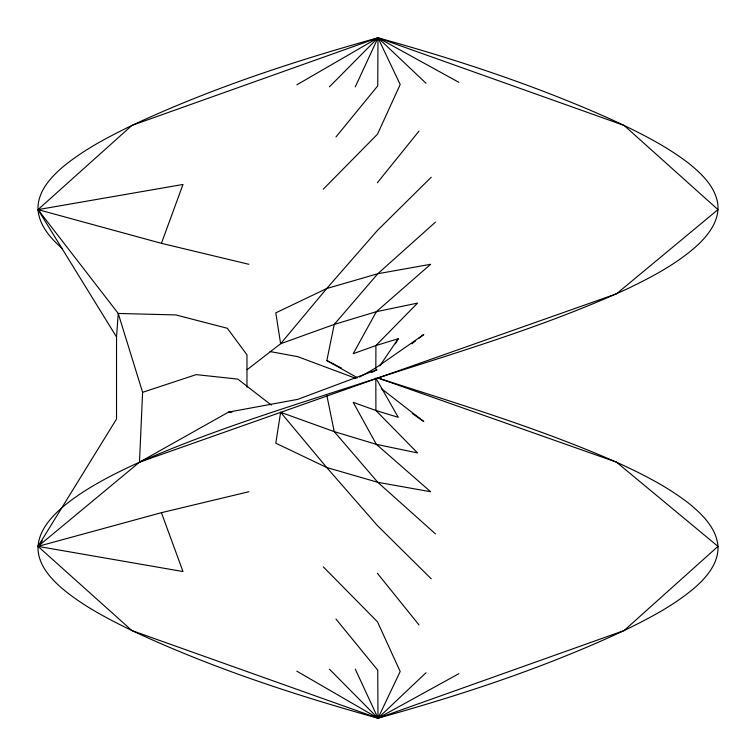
<?xml version="1.0" encoding="UTF-8"?>
<svg xmlns="http://www.w3.org/2000/svg" width="756" height="756" viewBox="0 0 756 756"><rect width="100%" height="100%" fill="white"/><g stroke="black" fill="none" stroke-linecap="round" stroke-linejoin="round"><path stroke-width="1.13" d="M375.836 369.032L375.912 345.539L417.548 303.099L376.365 311.699L334.228 324.418L280.627 343.734L247.099 369.712M42.317 540.814L38.017 546.38L161.415 512.681L182.99 571.545L38.017 546.38L139.482 462.19L616.518 293.81L717.983 209.62L624.087 125.43L378 37.8C294.075 61.142 210.905 88.443 131.913 125.43C107.248 137.469 82.546 150.274 61.491 168.097C49.471 178.643 37.346 192.61 38.017 209.62L118.238 313.466L116.528 336.978L116.528 419.032L38.017 546.38L131.913 630.57L378 718.2L624.087 630.57L717.983 546.38L616.518 462.19L378 378C458.202 403.95 539.208 428.283 616.518 462.19C642.269 473.965 667.888 486.779 690.171 504.441C703.089 515.176 716.556 528.699 717.983 546.38C718.654 563.39 706.529 577.357 694.509 587.903C673.454 605.726 648.752 618.531 624.087 630.57C545.095 667.557 461.925 694.858 378 718.2C294.075 694.858 210.905 667.557 131.913 630.57C107.248 618.531 82.546 605.726 61.491 587.903C49.471 577.357 37.346 563.39 38.017 546.38C39.444 528.699 52.911 515.176 65.829 504.441C88.112 486.779 113.731 473.965 139.482 462.19C211.472 430.542 286.798 407.437 361.519 383.254C451.067 353.988 542.128 327.858 627.962 288.527C652.078 276.866 676.157 264.165 696.314 246.286C707.985 235.607 719.447 221.224 717.85 204.422C715.469 186.647 701.436 173.511 688.14 162.861C664.798 145.105 638.347 132.026 611.85 119.703C536.429 85.778 457.635 59.847 378 37.8L377.745 85.834L335.957 136.978M246.976 387.299L246.976 354.819L227.348 328.284L175.789 314.921L118.238 313.466L142.601 392.326L139.482 462.19L228.51 412.115L297.76 399.357L376.942 369.75L371.725 372.425M375.808 378.784L375.912 410.508L417.548 452.938L376.365 444.339L334.228 431.619L280.627 412.303L275.798 443.186L326.715 467.51L377.783 482.3L430.646 491.74L376.365 444.339L353.194 402.334L375.912 410.508L398.261 417.321L375.845 378.019M357.475 377.82L326.857 360.565L334.228 324.418L377.783 273.738L435.465 222.122M458.835 82.309L378 37.8L131.913 125.43L38.017 209.62L161.415 243.328L182.99 184.464L38.017 209.62C39.255 225.647 50.699 238.49 62.313 248.544M355.292 86.855L378 37.8L426.025 83.273M296.825 671.177L378 718.2L400.189 671.508L377.509 621.848L323.266 566.83M395.388 343.763L398.261 338.726L375.912 345.539L353.194 353.714L376.365 311.699L430.646 264.288L377.783 273.738L326.715 288.527L275.798 312.842L280.627 343.734L326.715 288.527L377.414 230.438L431.194 177.263M379.748 365.913L398.261 338.726M377.348 182.763L418.994 131.109M323.266 189.198L377.509 134.171L400.189 84.502L378 37.8L296.825 84.833M329.465 86.798L378 37.8M329.465 669.211L378 718.2L426.025 672.727M411.793 343.819L415.488 340.956M419.183 338.093L423.804 334.511L375.845 367.87L359.516 377.064M355.292 669.154L378 718.2L458.835 673.7M142.601 392.326L196.173 374.617L237.781 379.106L271.319 405.084M161.415 512.681L248.866 491.731M228.51 412.115L231.988 412.133M270.062 351.559L297.76 356.662L356.048 378.454M161.415 243.328L248.866 264.298M326.857 360.565L341.466 368.068M412.294 413.513L423.804 421.527L381.326 388.603M39.832 211.122L38.017 209.62L116.528 336.978M435.465 533.906L377.783 482.3L334.228 431.619L326.857 395.464M431.194 578.765L377.414 525.6L326.715 467.51L280.627 412.303M335.957 619.041L377.745 670.175L378 718.2M377.348 573.256L418.994 624.91"/></g></svg>
